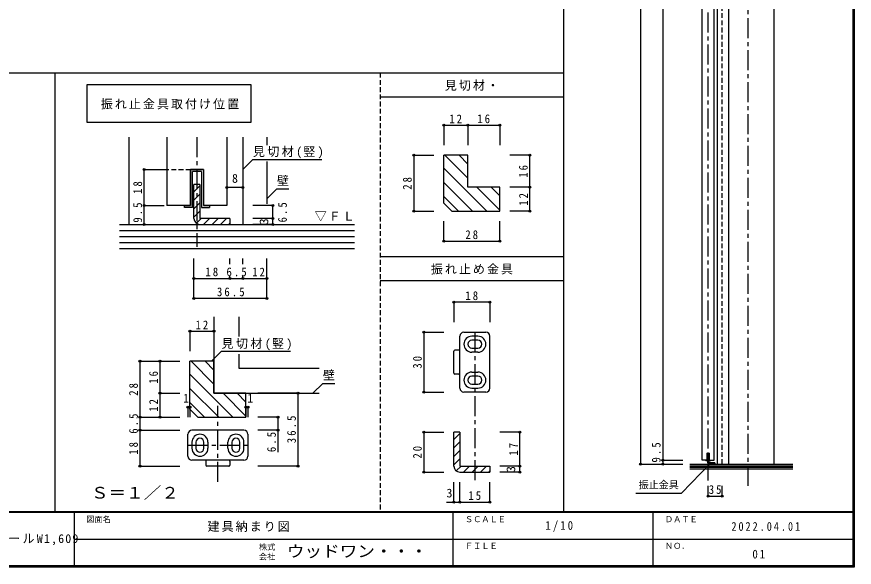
# Model space of a CAD drawing. Units: millimetres at full size, sheet at 1:10, with parts at other scales. Extents: x -1950 to 1950, y -1397 to 1397.
# Drawn here: x -144 to 1950, y -1397 to -20 of the extents above; entities that cross this region are included whole.
import ezdxf
from ezdxf.enums import TextEntityAlignment as Align

# ---------------------------------------------------------------- set-up
doc = ezdxf.new("R2010")
doc.units = ezdxf.units.MM
doc.header["$LTSCALE"] = 10
doc.header["$PDMODE"] = 32
doc.header["$PDSIZE"] = 5
doc.linetypes.add('CHAIN1', pattern=[8, 5, -1, 1, -1])
doc.linetypes.add('DASHED1', pattern=[1.8, 1.2, -0.6])
for name, color, linetype in [('0-4_枠', 7, 'Continuous'), ('0-7_金物', 7, 'Continuous'), ('0-A_文字', 7, 'Continuous'), ('0-B_寸法', 7, 'Continuous'), ('0-C_ハッチ', 4, 'Continuous'), ('1-1_通り芯', 4, 'CHAIN1'), ('1-3_仕上げ', 2, 'Continuous'), ('1-4_枠', 4, 'CHAIN1'), ('1-5_ケーシング', 3, 'Continuous'), ('1-6_扉', 6, 'Continuous'), ('1-7_金物', 7, 'Continuous'), ('1-A_文字', 7, 'Continuous'), ('1-B_寸法', 7, 'Continuous'), ('1-C_ハッチ', 4, 'Continuous'), ('F-1_枠', 6, 'Continuous'), ('F-A_文字', 7, 'Continuous')]:
    doc.layers.add(name, color=color, linetype=linetype)
doc.styles.add('ＭＳ ゴシック', font='')
doc.styles.get('ＭＳ ゴシック').set_extended_font_data('MS Gothic')

msp = doc.modelspace()

# ---------------------------------------------------------------- linework, layer by layer
at = {"layer": '0-4_枠', "color": 4, "linetype": 'CHAIN1'}
for p, q in [((1685.09, -1192.96), (1685.09, 1280.11)), ((1585.09, -1179.3), (1585.09, 1273.87))]:
    msp.add_line(p, q, dxfattribs=at)
at = {"layer": '0-4_枠', "color": 4}
for p, q in [((1415.6, 1261.3), (1415.6, -1138.7)), ((1750.09, -1138.7), (1750.09, 1261.3)), ((1471.23, 1230.8), (1471.23, -1130.2)), ((1471.23, -1129.2), (1521.54, -1129.2)), ((1471.23, -1130.2), (1471.23, -1138.7)), ((1415.6, -1138.7), (1521.54, -1138.7)), ((1585.09, -1218.53), (1585.09, -1192.96)), ((1620.09, -1218.53), (1620.09, -1192.96)), ((1585.09, -1218.53), (1620.09, -1218.53))]:
    msp.add_line(p, q, dxfattribs=at)
at = {"layer": '0-4_枠', "color": 3}
for p, q in [((1608.09, -1138.7), (1608.09, 1261.3)), ((1636.09, -1138.7), (1636.09, 1261.3))]:
    msp.add_line(p, q, dxfattribs=at)
at = {"layer": '0-4_枠', "color": 4, "linetype": 'DASHED1'}
msp.add_line((1620.09, -1138.7), (1620.09, 1261.3), dxfattribs=at)
at = {"layer": '0-4_枠', "color": 6}
for p, q in [((1570.09, -1129.2), (1570.09, 1230.8)), ((1600.09, -1129.2), (1600.09, 1230.8)), ((1581.84, -1129.2), (1570.09, -1129.2)), ((1581.84, -1111.2), (1588.34, -1111.2)), ((1581.84, -1111.2), (1581.84, -1129.2)), ((1588.34, -1129.2), (1588.34, -1111.2)), ((1588.34, -1129.2), (1600.09, -1129.2))]:
    msp.add_line(p, q, dxfattribs=at)
at = {"layer": '0-4_枠'}
for p, q in [((1578.84, -1129.2), (1578.84, -1130.2)), ((1581.84, -1111.2), (1588.34, -1111.2)), ((1582.84, -1112.2), (1587.34, -1112.2)), ((1587.34, -1130.2), (1587.34, -1112.2)), ((1591.34, -1130.2), (1587.34, -1130.2)), ((1588.34, -1129.2), (1588.34, -1111.2)), ((1591.34, -1130.2), (1591.34, -1129.2)), ((1538.58, -1138.7), (1796.08, -1138.7)), ((1538.58, -1142.7), (1796.08, -1142.7)), ((1538.58, -1146.7), (1796.08, -1146.7)), ((1538.58, -1150.7), (1796.08, -1150.7))]:
    msp.add_line(p, q, dxfattribs=at)
for points in [[(1581.84, -1111.2), (1581.84, -1129.2), (1578.84, -1129.2)], [(1582.84, -1112.2), (1582.84, -1130.2), (1578.84, -1130.2)], [(1404.31, -1211.29), (1518.33, -1211.29), (1590.89, -1136.66)]]:
    msp.add_lwpolyline(points, dxfattribs=at)
for p in [(1471.23, -1129.2), (1415.6, -1138.7), (1471.23, -1138.7), (1585.09, -1218.53), (1620.09, -1218.53)]:
    msp.add_point(p, dxfattribs=at)
at = {"layer": '0-7_金物', "color": 3}
for p, q in [((1583.59, -1135.7), (1583.59, -1118.7)), ((1586.59, -1118.7), (1583.59, -1118.7)), ((1586.59, -1118.7), (1586.59, -1135.7)), ((1601.59, -1135.7), (1586.59, -1135.7)), ((1586.59, -1138.7), (1601.59, -1138.7)), ((1601.59, -1135.7), (1601.59, -1138.7))]:
    msp.add_line(p, q, dxfattribs=at)
msp.add_arc((1586.59, -1135.7), 3, 180, 270, dxfattribs=at)
at = {"layer": '0-A_文字'}
for p, q in [((32.07, -284.02), (32.07, -189.01)), ((32.07, -189.01), (441.46, -189.01)), ((441.46, -189.01), (441.46, -284.02)), ((441.46, -284.02), (32.07, -284.02))]:
    msp.add_line(p, q, dxfattribs=at)
at = {"layer": '0-B_寸法', "color": 6}
msp.add_line((-1946.67, -159.67), (1223.51, -159.67), dxfattribs=at)
at = {"layer": '0-C_ハッチ'}
for p, q in [((1583.59, -1122.35), (1586.59, -1119.35)), ((1583.59, -1126.59), (1586.59, -1123.59)), ((1583.59, -1130.83), (1586.59, -1127.83)), ((1583.59, -1135.08), (1586.59, -1132.08)), ((1584.8, -1138.11), (1587.21, -1135.7)), ((1588.45, -1138.7), (1591.45, -1135.7)), ((1592.69, -1138.7), (1595.69, -1135.7)), ((1596.93, -1138.7), (1599.93, -1135.7)), ((1601.18, -1138.7), (1601.59, -1138.29))]:
    msp.add_line(p, q, dxfattribs=at)
at = {"layer": '1-1_通り芯'}
msp.add_line((306.78, -320.69), (306.78, -594.93), dxfattribs=at)
at = {"layer": '1-3_仕上げ'}
for p, q in [((481.78, -320.69), (481.78, -340.71)), ((481.78, -381.99), (481.78, -487.44)), ((113.39, -539.07), (701.07, -539.07)), ((113.39, -599.07), (701.07, -599.07)), ((349.37, -770.3), (349.37, -961.44)), ((411.87, -770.3), (411.87, -819.33)), ((411.87, -863.33), (411.87, -898.94)), ((411.87, -898.94), (612.66, -898.94)), ((349.37, -961.44), (612.66, -961.44))]:
    msp.add_line(p, q, dxfattribs=at)
at = {"layer": '1-4_枠', "color": 3, "linetype": 'Continuous'}
for p, q in [((136.78, -320.69), (136.78, -539.07)), ((421.78, -320.69), (421.78, -539.07))]:
    msp.add_line(p, q, dxfattribs=at)
at = {"layer": '1-4_枠'}
for p, q in [((1001.62, -808.66), (1001.62, -1183.66)), ((359.37, -1183.06), (359.37, -992.55)), ((284.37, -1091.44), (434.37, -1091.44))]:
    msp.add_line(p, q, dxfattribs=at)
at = {"layer": '1-5_ケーシング'}
for p, q in [((1064, -446.1), (984, -446.1)), ((429.37, -961.44), (349.37, -961.44)), ((429.37, -1021.44), (429.37, -961.44)), ((309.37, -1021.44), (429.37, -1021.44))]:
    msp.add_line(p, q, dxfattribs=at)
for points in [[(944, -506.1), (924, -486.1), (924, -366.1)], [(984, -446.1), (984, -366.1), (924, -366.1)], [(944, -506.1), (1064, -506.1), (1064, -446.1)], [(309.37, -1021.44), (289.37, -1001.44), (289.37, -881.44)], [(349.37, -961.44), (349.37, -881.44), (289.37, -881.44)]]:
    msp.add_lwpolyline(points, dxfattribs=at)
at = {"layer": '1-6_扉'}
for p, q in [((231.78, -320.69), (231.78, -491.57)), ((381.78, -320.69), (381.78, -491.57)), ((290.53, -401.57), (290.53, -491.57)), ((323.03, -401.57), (290.53, -401.57)), ((323.03, -401.57), (323.03, -491.57)), ((290.53, -491.57), (231.78, -491.57)), ((381.78, -491.57), (323.03, -491.57))]:
    msp.add_line(p, q, dxfattribs=at)
at = {"layer": '1-7_金物'}
for p, q in [((290.53, -491.57), (290.53, -401.57)), ((290.53, -401.57), (323.03, -401.57)), ((295.53, -496.57), (295.53, -406.57)), ((318.03, -406.57), (295.53, -406.57)), ((318.03, -406.57), (318.03, -496.57)), ((323.03, -401.57), (323.03, -491.57)), ((275.53, -491.57), (290.53, -491.57)), ((275.53, -496.57), (275.53, -491.57)), ((295.53, -496.57), (275.53, -496.57)), ((318.03, -496.57), (338.03, -496.57)), ((323.03, -491.57), (338.03, -491.57)), ((338.03, -491.57), (338.03, -496.57)), ((974.12, -808.66), (1029.12, -808.66)), ((964.12, -948.66), (964.12, -818.66)), ((1009.12, -818.66), (994.12, -818.66)), ((1009.12, -828.66), (994.12, -828.66)), ((1039.12, -948.66), (1039.12, -818.66)), ((949.12, -911.16), (949.12, -856.16)), ((961.62, -853.66), (951.62, -853.66)), ((994.12, -848.66), (1009.12, -848.66)), ((1009.12, -858.66), (994.12, -858.66)), ((961.62, -913.66), (951.62, -913.66)), ((994.12, -908.66), (1009.12, -908.66)), ((1009.12, -918.66), (994.12, -918.66)), ((994.12, -938.66), (1009.12, -938.66)), ((1029.12, -958.66), (974.12, -958.66)), ((994.12, -948.66), (1009.12, -948.66)), ((284.37, -1118.94), (284.37, -1063.94)), ((424.37, -1053.94), (294.37, -1053.94)), ((434.37, -1063.94), (434.37, -1118.94)), ((294.37, -1083.94), (294.37, -1098.94)), ((304.37, -1083.94), (304.37, -1098.94)), ((324.37, -1098.94), (324.37, -1083.94)), ((334.37, -1083.94), (334.37, -1098.94)), ((384.37, -1098.94), (384.37, -1083.94)), ((394.37, -1083.94), (394.37, -1098.94)), ((414.37, -1098.94), (414.37, -1083.94)), ((424.37, -1098.94), (424.37, -1083.94)), ((424.37, -1128.94), (294.37, -1128.94)), ((329.37, -1131.44), (329.37, -1141.44)), ((386.87, -1143.94), (331.87, -1143.94)), ((389.37, -1131.44), (389.37, -1141.44))]:
    msp.add_line(p, q, dxfattribs=at)
at = {"layer": '1-7_金物', "color": 3}
for p, q in [((314.28, -439.07), (299.28, -439.07)), ((299.28, -524.07), (299.28, -439.07)), ((314.28, -439.07), (314.28, -524.07)), ((389.28, -524.07), (314.28, -524.07)), ((314.28, -539.07), (389.28, -539.07)), ((389.28, -524.07), (389.28, -539.07)), ((964.12, -1058.66), (949.12, -1058.66)), ((949.12, -1143.66), (949.12, -1058.66)), ((964.12, -1058.66), (964.12, -1143.66)), ((964.12, -1143.66), (1039.12, -1143.66)), ((1039.12, -1143.66), (1039.12, -1158.66)), ((964.12, -1158.66), (1039.12, -1158.66))]:
    msp.add_line(p, q, dxfattribs=at)
for centre in [(314.28, -524.07), (964.12, -1143.66)]:
    msp.add_arc(centre, 15, 180, 270, dxfattribs=at)
at = {"layer": '1-7_金物'}
for centre, radius, start, end in [((974.12, -818.66), 10, 90, 180), ((1029.12, -818.66), 10, 0, 90), ((994.12, -838.66), 20, 90, 270), ((994.12, -838.66), 10, 90, 270), ((1009.12, -838.66), 20, 270, 90), ((1009.12, -838.66), 10, 270, 90), ((951.62, -856.16), 2.5, 90, 180), ((961.62, -856.16), 2.5, 0, 90), ((951.62, -911.16), 2.5, 180, 270), ((961.62, -911.16), 2.5, 270, 0), ((994.12, -928.66), 20, 90, 270), ((994.12, -928.66), 10, 90, 270), ((1009.12, -928.66), 20, 270, 90), ((1009.12, -928.66), 10, 270, 90), ((974.12, -948.66), 10, 180, 270), ((1029.12, -948.66), 10, 270, 0), ((294.37, -1063.94), 10, 90, 180), ((314.37, -1083.94), 20, 0, 180), ((404.37, -1083.94), 20, 0, 180), ((424.37, -1063.94), 10, 0, 90), ((314.37, -1083.94), 10, 0, 180), ((404.37, -1083.94), 10, 0, 180), ((314.37, -1098.94), 20, 180, 0), ((314.37, -1098.94), 10, 180, 0), ((404.37, -1098.94), 20, 180, 0), ((404.37, -1098.94), 10, 180, 0), ((294.37, -1118.94), 10, 180, 270), ((331.87, -1131.44), 2.5, 90, 180), ((386.87, -1131.44), 2.5, 0, 90), ((424.37, -1118.94), 10, 270, 0), ((331.87, -1141.44), 2.5, 180, 270), ((386.87, -1141.44), 2.5, 270, 0)]:
    msp.add_arc(centre, radius, start, end, dxfattribs=at)
at = {"layer": '1-A_文字'}
for p, q in [((446.78, -376.46), (421.78, -401.46)), ((446.78, -376.46), (619.28, -376.46)), ((506.78, -450.02), (481.78, -475.02)), ((506.78, -450.02), (536.78, -450.02)), ((368.39, -856.44), (343.39, -881.44)), ((368.39, -856.44), (540.89, -856.44)), ((621.59, -936.62), (596.59, -961.62)), ((621.59, -936.62), (651.59, -936.62))]:
    msp.add_line(p, q, dxfattribs=at)
at = {"layer": '1-B_寸法', "color": 4}
for p, q in [((924, -291.1), (984, -291.1)), ((924, -291.1), (924, -341.1)), ((984, -291.1), (984, -341.1)), ((984, -291.1), (1064, -291.1)), ((1064, -291.1), (1064, -341.1)), ((849, -366.1), (849, -506.1)), ((849, -366.1), (899, -366.1)), ((1139, -366.1), (1089, -366.1)), ((1139, -446.1), (1139, -366.1)), ((174.87, -491.57), (174.87, -401.57)), ((174.87, -401.57), (224.87, -401.57)), ((421.78, -446.57), (381.78, -446.57)), ((1139, -446.1), (1089, -446.1)), ((1139, -506.1), (1139, -446.1)), ((174.87, -539.07), (174.87, -491.57)), ((174.87, -491.57), (224.87, -491.57)), ((496.78, -491.57), (446.78, -491.57)), ((849, -506.1), (899, -506.1)), ((1139, -506.1), (1089, -506.1)), ((174.87, -539.07), (224.87, -539.07)), ((496.78, -524.07), (446.78, -524.07)), ((496.78, -539.07), (446.78, -539.07)), ((924, -581.1), (924, -531.1)), ((1064, -581.1), (1064, -531.1)), ((924, -581.1), (1064, -581.1)), ((299.28, -724.07), (299.28, -624.07)), ((389.28, -638.43), (389.28, -624.07)), ((421.78, -638.43), (421.78, -624.07)), ((481.78, -724.07), (481.78, -624.07)), ((389.28, -674.07), (389.28, -667.24)), ((421.78, -674.07), (421.78, -667.24)), ((299.28, -674.07), (389.28, -674.07)), ((389.28, -674.07), (421.78, -674.07)), ((421.78, -674.07), (481.78, -674.07)), ((481.78, -724.07), (299.28, -724.07)), ((1039.12, -733.66), (949.12, -733.66)), ((949.12, -733.66), (949.12, -783.66)), ((1039.12, -733.66), (1039.12, -783.66)), ((289.37, -806.44), (349.37, -806.44)), ((289.37, -806.44), (289.37, -856.44)), ((349.37, -806.44), (349.37, -856.44)), ((874.12, -808.66), (874.12, -958.66)), ((874.12, -808.66), (924.12, -808.66)), ((164.37, -881.44), (164.37, -1021.44)), ((164.37, -881.44), (264.37, -881.44)), ((214.37, -881.44), (214.37, -961.44)), ((214.37, -961.44), (264.37, -961.44)), ((214.37, -961.44), (214.37, -1021.44)), ((559.37, -961.44), (459.37, -961.44)), ((559.37, -961.44), (559.37, -1143.94)), ((874.12, -958.66), (924.12, -958.66)), ((284.37, -996.44), (289.37, -996.44)), ((284.37, -996.44), (284.37, -1021.44)), ((289.37, -996.44), (289.37, -1021.44)), ((429.37, -996.44), (434.37, -996.44)), ((429.37, -996.44), (429.37, -1021.44)), ((434.37, -996.44), (434.37, -1021.44)), ((164.37, -1021.44), (264.37, -1021.44)), ((164.37, -1021.44), (164.37, -1053.94)), ((509.37, -1021.44), (459.37, -1021.44)), ((509.37, -1021.44), (509.37, -1108.71)), ((164.37, -1053.94), (264.37, -1053.94)), ((164.37, -1053.94), (164.37, -1143.94)), ((509.37, -1053.94), (459.37, -1053.94)), ((874.12, -1058.66), (874.12, -1158.66)), ((874.12, -1058.66), (924.12, -1058.66)), ((1114.12, -1058.66), (1064.12, -1058.66)), ((1114.12, -1143.66), (1114.12, -1058.66)), ((164.37, -1143.94), (264.37, -1143.94)), ((559.37, -1143.94), (459.37, -1143.94)), ((1114.12, -1143.66), (1064.12, -1143.66)), ((1114.12, -1158.66), (1114.12, -1143.66)), ((874.12, -1158.66), (924.12, -1158.66)), ((1114.12, -1158.66), (1064.12, -1158.66)), ((949.12, -1233.66), (949.12, -1183.66)), ((964.12, -1233.66), (964.12, -1183.66)), ((1039.12, -1233.66), (1039.12, -1183.66)), ((930.45, -1233.66), (964.12, -1233.66)), ((964.12, -1233.66), (1039.12, -1233.66))]:
    msp.add_line(p, q, dxfattribs=at)
at = {"layer": '1-B_寸法', "color": 4, "linetype": 'DASHED1'}
msp.add_line((224.87, -401.57), (290.53, -401.57), dxfattribs=at)
at = {"layer": '1-B_寸法', "color": 4}
msp.add_lwpolyline([(496.78, -539.07), (496.78, -524.07), (496.78, -491.57)], dxfattribs=at)
at = {"layer": '1-B_寸法'}
for p in [(924, -291.1), (984, -291.1), (1064, -291.1), (849, -366.1), (1139, -366.1), (174.87, -401.57), (381.78, -446.57), (421.78, -446.57), (1139, -446.1), (174.87, -491.57), (496.78, -491.57), (496.78, -524.07), (849, -506.1), (1139, -506.1), (174.87, -539.07), (496.78, -539.07), (924, -581.1), (1064, -581.1), (299.28, -674.07), (389.28, -674.07), (421.78, -674.07), (481.78, -674.07), (299.28, -724.07), (481.78, -724.07), (949.12, -733.66), (1039.12, -733.66), (289.37, -806.44), (349.37, -806.44), (874.12, -808.66), (164.37, -881.44), (214.37, -881.44), (214.37, -961.44), (559.37, -961.44), (874.12, -958.66), (284.37, -996.44), (289.37, -996.44), (429.37, -996.44), (434.37, -996.44), (164.37, -1021.44), (214.37, -1021.44), (509.37, -1021.44), (164.37, -1053.94), (509.37, -1053.94), (874.12, -1058.66), (1114.12, -1058.66), (164.37, -1143.94), (559.37, -1143.94), (1114.12, -1143.66), (874.12, -1158.66), (1114.12, -1158.66), (949.12, -1233.66), (964.12, -1233.66), (1039.12, -1233.66)]:
    msp.add_point(p, dxfattribs=at)
at = {"layer": '1-C_ハッチ'}
for p, q in [((984, -423.35), (926.75, -366.1)), ((984, -388), (962.1, -366.1)), ((1031.39, -506.1), (924, -398.71)), ((996.04, -506.1), (924, -434.07)), ((299.28, -457.29), (314.28, -442.29)), ((1064, -503.35), (1006.75, -446.1)), ((1064, -468), (1042.1, -446.1)), ((299.28, -478.51), (314.28, -463.51)), ((960.68, -506.1), (924, -469.42)), ((299.28, -499.72), (314.28, -484.72)), ((299.28, -520.93), (314.28, -505.93)), ((305.32, -536.1), (317.36, -524.07)), ((323.57, -539.07), (338.57, -524.07)), ((344.79, -539.07), (359.79, -524.07)), ((366, -539.07), (381, -524.07)), ((387.21, -539.07), (389.28, -537)), ((349.37, -938.7), (292.12, -881.44)), ((349.37, -903.34), (327.47, -881.44)), ((396.76, -1021.44), (289.37, -914.05)), ((361.41, -1021.44), (289.37, -949.41)), ((429.37, -1018.7), (372.12, -961.44)), ((429.37, -983.34), (407.47, -961.44)), ((326.05, -1021.44), (289.37, -984.76)), ((949.12, -1076.88), (964.12, -1061.88)), ((949.12, -1098.1), (964.12, -1083.1)), ((949.12, -1119.31), (964.12, -1104.31)), ((949.12, -1140.52), (964.12, -1125.52)), ((955.17, -1155.69), (967.2, -1143.66)), ((973.42, -1158.66), (988.42, -1143.66)), ((994.63, -1158.66), (1009.63, -1143.66)), ((1015.84, -1158.66), (1030.84, -1143.66)), ((1037.06, -1158.66), (1039.12, -1156.59))]:
    msp.add_line(p, q, dxfattribs=at)
at = {"layer": '1-C_ハッチ', "color": 7}
for p, q in [((113.39, -554.07), (701.07, -554.07)), ((113.39, -569.07), (701.07, -569.07)), ((113.39, -584.07), (701.07, -584.07))]:
    msp.add_line(p, q, dxfattribs=at)
at = {"layer": 'F-1_枠'}
for p, q in [((1223.51, 1396.67), (1223.51, -1258.33)), ((1946.67, 1396.67), (1946.67, -1396.67)), ((1948.33, 1396.67), (1948.33, -1396.67)), ((1950, 1396.67), (1950, -1396.67)), ((-48.15, -159.67), (-48.15, -1258.33)), ((764.49, -219.97), (1223.51, -219.97)), ((764.49, -619.49), (1223.51, -619.49)), ((764.49, -679.49), (1223.51, -679.49)), ((1950, -1258.33), (-1950, -1258.33)), ((1950, -1260), (-1950, -1260)), ((0, -1260), (0, -1393.33)), ((946.67, -1260), (946.67, -1393.33)), ((1446.67, -1260), (1446.67, -1393.33)), ((0, -1326.67), (1946.67, -1326.67)), ((1950, -1393.33), (-1950, -1393.33)), ((1950, -1395), (-1950, -1395)), ((1950, -1396.67), (-1950, -1396.67))]:
    msp.add_line(p, q, dxfattribs=at)
at = {"layer": 'F-1_枠', "linetype": 'DASHED1'}
msp.add_line((764.49, -159.97), (764.49, -1258.33), dxfattribs=at)

# ---------------------------------------------------------------- texts
at = {"layer": '0-4_枠', "style": 'ＭＳ ゴシック'}
msp.add_text('振止金具', height=18.33, dxfattribs=at).set_placement((1411.22, -1205.07), align=Align.BOTTOM_LEFT)
at = {"layer": '0-4_枠', "insert": (1466.23, -1134.78), "char_height": 21.99, "attachment_point": 7, "rotation": 90, "style": 'ＭＳ ゴシック'}
msp.add_mtext('\\T1.38;\\W0.9;9.5', dxfattribs=at)
at = {"layer": '0-4_枠', "insert": (1586.34, -1213.53), "char_height": 21.99, "attachment_point": 7, "style": 'ＭＳ ゴシック'}
msp.add_mtext('\\T1.36;\\W0.9;35', dxfattribs=at)
at = {"layer": '0-A_文字', "style": 'ＭＳ ゴシック', "width": 1.1}
msp.add_text('Ｓ＝１／２', height=29.33, dxfattribs=at).set_placement((41.77, -1233.77), align=Align.BOTTOM_LEFT)
at = {"layer": '0-A_文字', "insert": (66.46, -251.52), "char_height": 21.99, "attachment_point": 7, "style": 'ＭＳ ゴシック'}
msp.add_mtext('\\T1.17;振れ止金具取付け位置', dxfattribs=at)
at = {"layer": '1-A_文字', "style": 'ＭＳ ゴシック'}
for p in [(506.78, -447.52), (621.59, -934.12)]:
    msp.add_text('壁', height=21.99, dxfattribs=at).set_placement(p, align=Align.BOTTOM_LEFT)
at = {"layer": '1-A_文字', "char_height": 21.99, "attachment_point": 7, "style": 'ＭＳ ゴシック'}
for s, insert in [('\\T1.17;見切材・', (926.5, -204.97)), ('\\T1.2;見切材(竪)', (446.78, -373.96)), ('\\T1.17;▽ＦＬ', (601.13, -531.57)), ('\\T1.17;振れ止め金具', (891.5, -664.49)), ('\\T1.2;見切材(竪)', (368.39, -853.94))]:
    msp.add_mtext(s, dxfattribs=dict(at, insert=insert))
at = {"layer": '1-B_寸法', "style": 'ＭＳ ゴシック'}
for s, p in [('8', (394.28, -441.57)), ('1', (272.14, -991.44)), ('1', (432.68, -991.44)), ('3', (930.45, -1228.66))]:
    msp.add_text(s, height=21.99, dxfattribs=at).set_placement(p, align=Align.BOTTOM_LEFT)
for p in [(491.78, -539.07), (1109.12, -1158.66)]:
    msp.add_text('3', height=21.99, rotation=90, dxfattribs=at).set_placement(p, align=Align.BOTTOM_LEFT)
at = {"layer": '1-B_寸法', "char_height": 21.99, "attachment_point": 7, "style": 'ＭＳ ゴシック'}
for s, insert in [('\\T1.36;\\W0.9;12', (937.75, -286.1)), ('\\T1.36;\\W0.9;16', (1007.75, -286.1)), ('\\T1.36;\\W0.9;28', (977.75, -576.1)), ('\\T1.36;\\W0.9;18', (328.03, -669.07)), ('\\T1.38;\\W0.9;6.5', (380.56, -669.07)), ('\\T1.36;\\W0.9;12', (444.9, -669.07)), ('\\T1.38;\\W0.9;36.5', (356.78, -719.07)), ('\\T1.36;\\W0.9;18', (977.87, -728.66)), ('\\T1.36;\\W0.9;12', (303.12, -801.44)), ('\\T1.36;\\W0.9;15', (985.37, -1228.66))]:
    msp.add_mtext(s, dxfattribs=dict(at, insert=insert))
at = {"layer": '1-B_寸法', "char_height": 21.99, "attachment_point": 7, "rotation": 90, "style": 'ＭＳ ゴシック'}
for s, insert in [('\\T1.36;\\W0.9;16', (1134, -422.35)), ('\\T1.36;\\W0.9;18', (169.87, -462.82)), ('\\T1.36;\\W0.9;28', (844, -452.35)), ('\\T1.36;\\W0.9;12', (1134, -492.35)), ('\\T1.38;\\W0.9;9.5', (169.87, -534.79)), ('\\T1.38;\\W0.9;6.5', (531.78, -534.2)), ('\\T1.36;\\W0.9;30', (869.12, -899.91)), ('\\T1.36;\\W0.9;16', (209.37, -937.69)), ('\\T1.36;\\W0.9;28', (159.37, -967.69)), ('\\T1.36;\\W0.9;12', (209.37, -1007.69)), ('\\T1.38;\\W0.9;6.5', (159.37, -1062.69)), ('\\T1.38;\\W0.9;36.5', (554.37, -1086.44)), ('\\T1.38;\\W0.9;6.5', (504.37, -1108.71)), ('\\T1.36;\\W0.9;18', (159.37, -1115.19)), ('\\T1.36;\\W0.9;17', (1109.12, -1117.41)), ('\\T1.36;\\W0.9;20', (869.12, -1124.91))]:
    msp.add_mtext(s, dxfattribs=dict(at, insert=insert))
at = {"layer": 'F-A_文字', "style": 'ＭＳ ゴシック'}
for s, p in [('図面名', (30, -1288.33)), ('ＳＣＡＬＥ', (976.67, -1288.33)), ('ＤＡＴＥ', (1476.67, -1288.33)), ('株式', (461.67, -1358)), ('ＦＩＬＥ', (976.67, -1355)), ('ＮＯ．', (1476.67, -1355)), ('会社', (461.67, -1382))]:
    msp.add_text(s, height=14.66, dxfattribs=at).set_placement(p, align=Align.BOTTOM_LEFT)
at = {"layer": 'F-A_文字', "style": 'ＭＳ ゴシック', "width": 1.1}
msp.add_text('ウッドワン・・・', height=29.33, dxfattribs=at).set_placement((531.67, -1380), align=Align.BOTTOM_LEFT)
at = {"layer": 'F-A_文字', "char_height": 21.99, "attachment_point": 7, "style": 'ＭＳ ゴシック'}
for s, insert in [('\\T1.17;建具納まり図', (333.33, -1308.33)), ('\\T1.38;\\W0.9;1/10', (1177.92, -1308.33)), ('\\T1.39;\\W0.85;2022.04.01', (1642.92, -1305.83)), ('\\T1.19;ドレタス\u3000天井ジャストシリーズ\u3000アウトセット片引き戸\u3000上吊りタイプ\u3000枠外H2,400\u3000上吊レールW1,609', (-1699.54, -1341.67)), ('\\T1.36;\\W0.9;01', (1695.42, -1375))]:
    msp.add_mtext(s, dxfattribs=dict(at, insert=insert))

doc.saveas('drawing.dxf')
